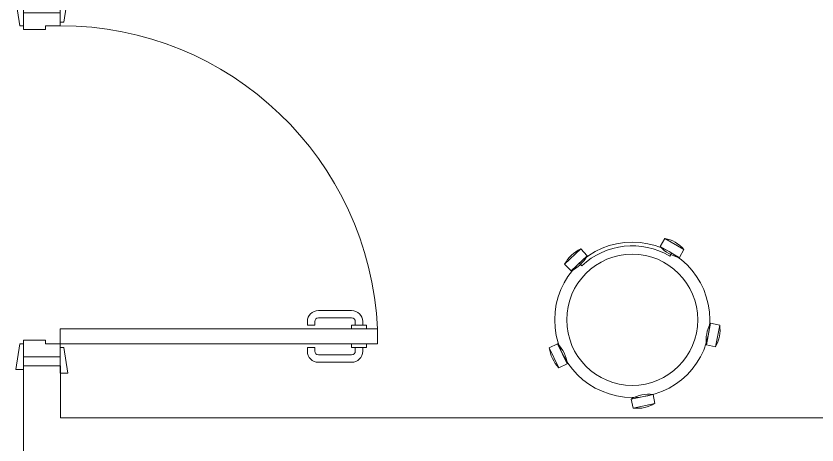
# Model space of a CAD drawing. Extents: x -234346 to 58427, y -132654 to -82394.
# Drawn here: x -27272 to -25103, y -112546 to -111386 of the extents above; entities that cross this region are included whole.
import ezdxf

# ---------------------------------------------------------------- set-up
doc = ezdxf.new("R2010")
doc.units = 0
doc.header["$LTSCALE"] = 8
for name, color, linetype, lineweight in [('72_EGR_EQP_TAG', 9, 'Continuous', 5), ('LOADING', 9, 'Continuous', 5), ('Walls', 9, 'Continuous', 5), ('Wooden Joinery', 9, 'Continuous', 5)]:
    doc.layers.add(name, color=color, linetype=linetype, lineweight=lineweight)

# ---------------------------------------------------------------- blocks, each defined once
blk = doc.blocks.new('A$C72370EFE')
at = {"layer": 'Wooden Joinery'}
for p, q in [((-0.01, -0.04), (-0.02, -0.04)), ((-0.01, -0.03), (-0.01, -0.07)), ((0, -0.03), (-0.01, -0.03)), ((0.04, -0.03), (0.05, -0.03)), ((0.05, -0.03), (0.05, -0.07)), ((0.05, -0.04), (0.06, -0.04)), ((-0.01, -0.06), (-0.02, -0.06)), ((0.05, -0.06), (0.06, -0.06)), ((-0.05, -0.07), (-0.05, -0.16)), ((-0.03, -0.07), (-0.03, -0.16)), ((0, -0.07), (-0.01, -0.07)), ((0.04, -0.07), (0.05, -0.07)), ((0.07, -0.07), (0.07, -0.16)), ((0.09, -0.07), (0.09, -0.16)), ((-0.01, -0.17), (-0.02, -0.17)), ((-0.01, -0.17), (-0.01, -0.19)), ((0.05, -0.17), (0.06, -0.17)), ((0.05, -0.17), (0.05, -0.19)), ((-0.01, -0.19), (-0.02, -0.19)), ((0.05, -0.19), (0.06, -0.19))]:
    blk.add_line(p, q, dxfattribs=at)
for centre, radius, start, end in [((-0.02, -0.07), 0.03, 90, 180), ((0.06, -0.07), 0.03, 0, 90), ((-0.02, -0.07), 0.01, 90, 180), ((0.06, -0.07), 0.01, 0, 90), ((-0.02, -0.16), 0.03, 180, 270), ((-0.02, -0.16), 0.01, 180, 270), ((0.06, -0.16), 0.01, 270, 0), ((0.06, -0.16), 0.03, 270, 0)]:
    blk.add_arc(centre, radius, start, end, dxfattribs=at)
blk = doc.blocks.new('A$C5DAD61B4')
at = {"layer": 'Wooden Joinery'}
for points in [[(80, 959.1), (80, 969.1), (10, 979.1), (10, 959.1)], [(940, 959.1), (940, 969.1), (1010, 979.1), (1010, 959.1)], [(70, 859.1), (70, 849.1), (0, 839.1), (0, 859.1)], [(120, 859.1), (120, 0), (80, 0), (80, 859.1)], [(950, 859.1), (950, 849.1), (1020, 839.1), (1020, 859.1)]]:
    blk.add_lwpolyline(points, close=True, dxfattribs=at)
for points in [[(45, 859.1), (45, 959.1), (20, 959.1), (20, 859.1), (45, 859.1)], [(45, 859.1), (80, 859.1), (80, 899.1), (90, 899.1), (90, 959.1), (45, 959.1), (45, 859.1)], [(975, 859.1), (940, 859.1), (940, 899.1), (930, 899.1), (930, 959.1), (975, 959.1), (975, 859.1)], [(975, 859.1), (975, 959.1), (1000, 959.1), (1000, 859.1), (975, 859.1)]]:
    blk.add_lwpolyline(points, dxfattribs=at)
blk.add_arc((80, 859.1), 860, 272.666, 0, dxfattribs=at)
at = {"layer": 'Wooden Joinery', "xscale": 999.9999999998854, "yscale": 999.9999999998854, "zscale": 999.9999999998854, "rotation": 180}
blk.add_blockref('A$C72370EFE', (120, 0), dxfattribs=at)
blk = doc.blocks.new('HF10037B-P')
at = {"layer": 'LOADING'}
for p, q in [((0.2459, 0.134), (0.1859, 0.134)), ((0.1859, 0.134), (0.1859, 0.109)), ((0.2459, 0.134), (0.2459, 0.109)), ((0.2459, 0.109), (0.1859, 0.109)), ((0, 0), (-0.0142, -0.0583)), ((0, 0), (0.0243, -0.0059)), ((0.0243, -0.0059), (0.01, -0.0642)), ((0.4071, -0.0094), (0.431, -0.0018)), ((0.4071, -0.0094), (0.4255, -0.0665)), ((0.431, -0.0018), (0.4493, -0.0589)), ((0.4069, -0.0417), (0.4165, -0.0387)), ((-0.0142, -0.0583), (0.01, -0.0642)), ((0.4255, -0.0665), (0.4493, -0.0589)), ((0.0524, -0.2725), (0.0674, -0.2525)), ((0.0674, -0.2525), (0.1154, -0.2885)), ((0.3125, -0.2897), (0.362, -0.2558)), ((0.3761, -0.2764), (0.362, -0.2558)), ((0.0524, -0.2725), (0.1004, -0.3085)), ((0.3266, -0.3103), (0.3761, -0.2764)), ((0.3267, -0.268), (0.3323, -0.2763)), ((0.1004, -0.3085), (0.1154, -0.2885)), ((0.3266, -0.3103), (0.3125, -0.2897))]:
    blk.add_line(p, q, dxfattribs=at)
for radius in [0.21, 0.1775]:
    blk.add_circle((0.2161, -0.1014), radius, dxfattribs=at)
for centre, radius, start, end in [((0.2159, 0.0465), 0.0925, 71.0754, 108.9246), ((0.2159, 0.1965), 0.0925, 251.0754, 288.9246), ((0.0779, -0.0499), 0.0925, 147.3419, 185.1912), ((-0.0678, -0.0143), 0.0925, 327.3419, 5.1912), ((0.4996, -0.0113), 0.0925, 178.8412, 216.6904), ((0.3568, -0.057), 0.0925, 358.8412, 36.6904), ((0.2161, -0.1014), 0.2, 303.6037, 17.3657), ((0.0389, -0.3404), 0.0925, 34.1875, 72.0368), ((0.3867, -0.3449), 0.0925, 105.5121, 143.3614), ((0.1289, -0.2205), 0.0925, 214.1875, 252.0368), ((0.3019, -0.2212), 0.0925, 285.5121, 323.3614)]:
    blk.add_arc(centre, radius, start, end, dxfattribs=at)
blk = doc.blocks.new('1stF')
at = {"layer": 'Walls', "color": 9}
for p, q in [((-27252.3, -112332.6, 0.1), (-27252.3, -112672.6, 0.1)), ((-27252.3, -112332.6, 0.1), (-27152.3, -112332.6, 0.1)), ((-27152.3, -112332.6, 0.1), (-27152.3, -112472.6, 0.1)), ((-22952.3, -112472.6, 0.1), (-27152.3, -112472.6, 0.1))]:
    blk.add_line(p, q, dxfattribs=at)
at = {"layer": 'LOADING', "color": 9, "extrusion": (-1.16581e-09, 2.75759e-10, -1), "xscale": -999.9999999999995, "yscale": 999.9999999999995, "zscale": 999.9999999999995, "rotation": 244.2186874640738}
blk.add_blockref('HF10037B-P', (25600.5, -112446.5, -0.1), dxfattribs=at)
at = {"layer": 'Wooden Joinery', "color": 9, "rotation": 90.00000000000001}
blk.add_blockref('A$C5DAD61B4', (-26293.3, -112352.6, 0.1), dxfattribs=at)

msp = doc.modelspace()

# ---------------------------------------------------------------- block references
at = {"layer": '72_EGR_EQP_TAG'}
msp.add_blockref('1stF', (0, 0), dxfattribs=at)

doc.saveas('drawing.dxf')
